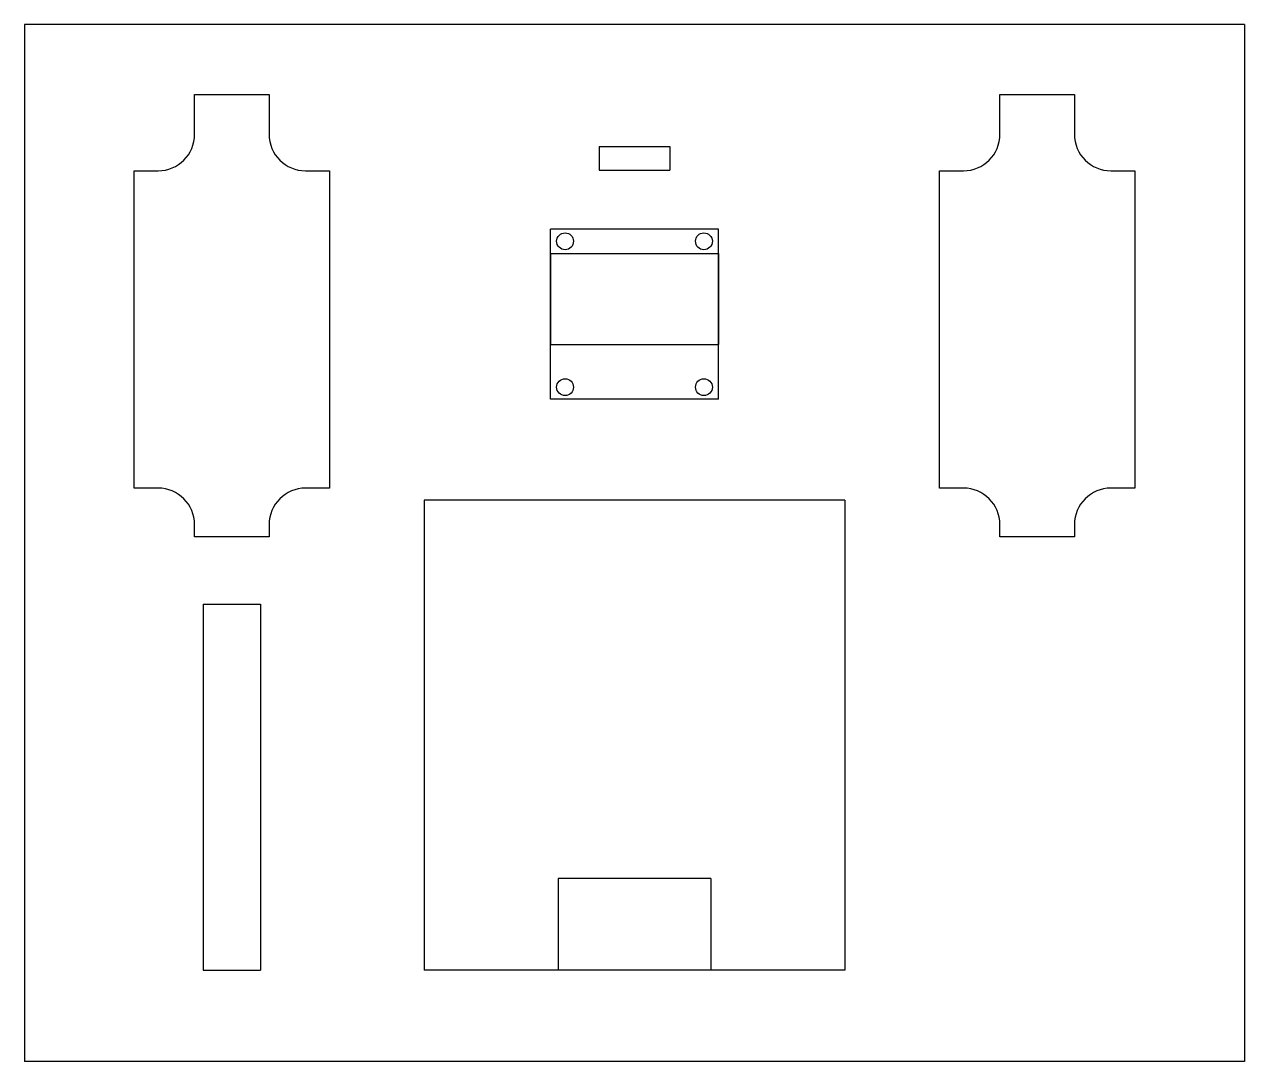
# Model space of a CAD drawing. Extents: x -100 to 100, y -85 to 85.
import ezdxf

# ---------------------------------------------------------------- set-up
doc = ezdxf.new("R2010")
doc.units = 0
doc.layers.add('MODELSKETCH_VISIBLE', color=7, linetype='CONTINUOUS')

msp = doc.modelspace()

# ---------------------------------------------------------------- linework, layer by layer
at = {"layer": 'MODELSKETCH_VISIBLE'}
for p, q in [((100, 85), (-100, 85)), ((-100, 85), (-100, -85)), ((100, 85), (100, -85)), ((-72.1, 67), (-72.1, 73.5)), ((-72.1, 73.5), (-59.9, 73.5)), ((-59.9, 73.5), (-59.9, 67)), ((59.9, 73.5), (72.1, 73.5)), ((59.9, 67), (59.9, 73.5)), ((72.1, 73.5), (72.1, 67)), ((-5.78, 65), (5.77, 65)), ((-5.78, 65), (-5.78, 61.1)), ((5.77, 65), (5.77, 61.1)), ((-82, 61), (-78.1, 61)), ((-82, 9), (-82, 61)), ((-53.9, 61), (-50, 61)), ((-50, 61), (-50, 9)), ((-5.78, 61.1), (5.77, 61.1)), ((50, 61), (53.9, 61)), ((50, 9), (50, 61)), ((78.1, 61), (82, 61)), ((82, 61), (82, 9)), ((13.75, 51.45), (-13.75, 51.45)), ((-13.75, 23.55), (-13.75, 51.45)), ((13.75, 23.55), (13.75, 51.45)), ((-13.75, 47.45), (13.75, 47.45)), ((-13.75, 47.45), (-13.75, 32.55)), ((13.75, 47.45), (13.75, 32.55)), ((-13.75, 32.55), (13.75, 32.55)), ((13.75, 23.55), (-13.75, 23.55)), ((-78.1, 9), (-82, 9)), ((-50, 9), (-53.9, 9)), ((53.9, 9), (50, 9)), ((82, 9), (78.1, 9)), ((-34.5, 7), (-34.5, -70)), ((34.5, 7), (-34.5, 7)), ((34.5, 7), (34.5, -70)), ((-72.1, 1), (-72.1, 3)), ((-59.9, 3), (-59.9, 1)), ((59.9, 1), (59.9, 3)), ((72.1, 3), (72.1, 1)), ((-59.9, 1), (-72.1, 1)), ((72.1, 1), (59.9, 1)), ((-70.7, -10), (-70.7, -70)), ((-70.7, -10), (-61.3, -10)), ((-61.3, -10), (-61.3, -70)), ((-12.5, -55), (-12.5, -70)), ((12.5, -55), (-12.5, -55)), ((12.5, -55), (12.5, -70)), ((-70.7, -70), (-61.3, -70)), ((34.5, -70), (-34.5, -70)), ((12.5, -70), (-12.5, -70)), ((100, -85), (-100, -85))]:
    msp.add_line(p, q, dxfattribs=at)
for centre in [(-11.38, 49.45), (11.38, 49.45), (-11.38, 25.55), (11.38, 25.55)]:
    msp.add_circle(centre, 1.38, dxfattribs=at)
for centre, start, end in [((-78.1, 67), 270, 0), ((-53.9, 67), 180, 270), ((53.9, 67), 270, 0), ((78.1, 67), 180, 270), ((-78.1, 3), 0, 90), ((-53.9, 3), 90, 180), ((53.9, 3), 0, 90), ((78.1, 3), 90, 180)]:
    msp.add_arc(centre, 6, start, end, dxfattribs=at)

doc.saveas('drawing.dxf')
